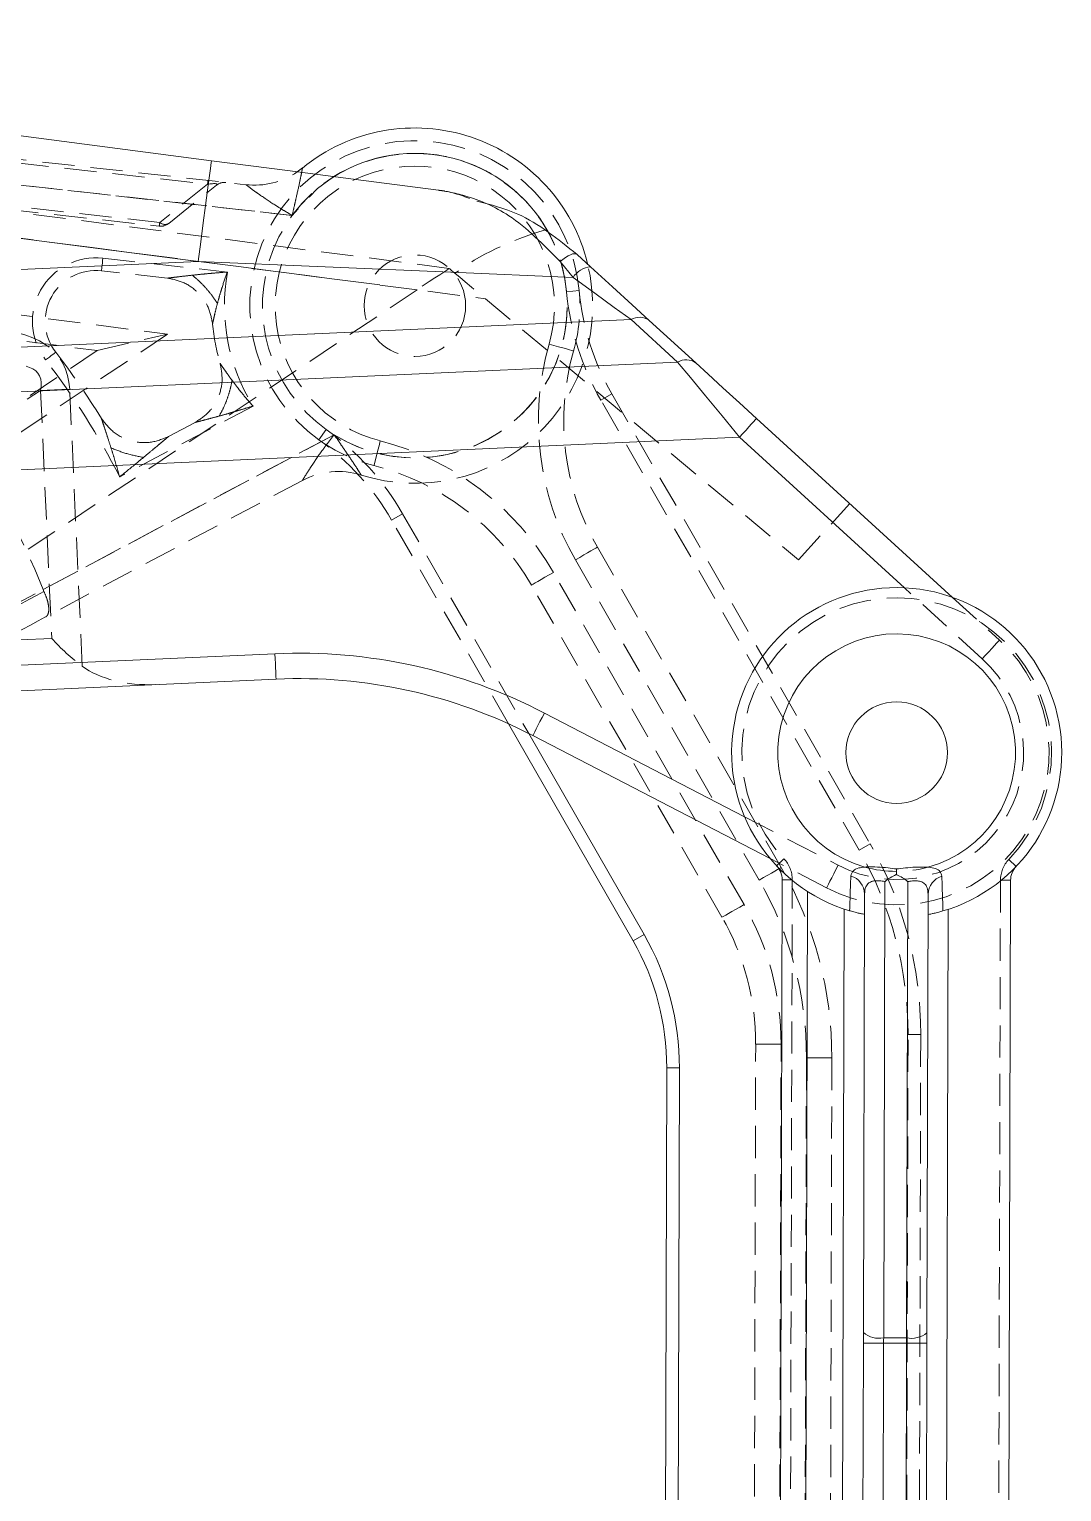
# Model space of a CAD drawing. Header units: millimetres. Extents: x 0 to 1189, y 0 to 841.
# Drawn here: x 659.3 to 700, y 506.7 to 564.3 of the extents above; entities that cross this region are included whole.
import ezdxf

# ---------------------------------------------------------------- set-up
doc = ezdxf.new("R2010")
doc.units = ezdxf.units.MM
doc.linetypes.add('HIDDEN', pattern=[1.905, 1.27, -0.635])

msp = doc.modelspace()

# ---------------------------------------------------------------- linework, layer by layer
at = {"color": 7, "linetype": 'HIDDEN', "lineweight": 0}
for p, q in [((611.448, 564.299), (666.312, 558.195)), ((608.217, 563.8), (669.641, 556.966)), ((664.426, 556.688), (612.956, 562.414)), ((629.51, 562.437), (667.819, 558.175)), ((612.94, 562.268), (664.41, 556.542)), ((669.641, 556.966), (625.396, 561.889)), ((635.941, 559.053), (674.559, 554.033)), ((675.823, 554.878), (646.781, 558.652)), ((666.312, 558.195), (664.426, 556.688)), ((664.778, 556.648), (666.663, 558.156)), ((666.312, 558.195), (666.328, 558.341)), ((646.652, 557.661), (677.254, 553.683)), ((674.559, 554.033), (646.652, 557.661)), ((664.41, 556.542), (664.426, 556.688)), ((635.472, 556.089), (664.735, 552.285)), ((636.525, 554.943), (661.962, 551.637)), ((662.189, 555.28), (667.092, 554.734)), ((664.736, 554.493), (662.134, 554.783)), ((674.559, 554.033), (651.159, 538.414)), ((680.947, 554.002), (680.449, 553.957)), ((677.254, 553.683), (689.579, 543.399)), ((664.735, 552.285), (649.052, 541.817)), ((661.962, 551.637), (664.735, 552.285)), ((661.962, 551.637), (649.294, 543.181)), ((649.628, 543.493), (659.733, 550.063)), ((659.733, 550.063), (660.175, 540.299)), ((661.373, 539.204), (660.879, 550.115)), ((682.232, 549.936), (681.798, 549.687)), ((682.232, 549.936), (692.408, 532.202)), ((668.102, 549.455), (662.848, 546.661)), ((691.974, 531.953), (681.798, 549.687)), ((664.77, 548.249), (665.823, 548.81)), ((671.295, 548.322), (644.465, 534.053)), ((659.831, 542.225), (671.295, 548.322)), ((670.696, 548.12), (670.987, 548.527)), ((670.047, 546.525), (659.932, 541.146)), ((673.992, 545.208), (673.558, 544.96)), ((673.992, 545.208), (678.957, 536.555)), ((689.579, 543.399), (691.602, 545.614)), ((678.161, 536.937), (673.558, 544.96)), ((680.796, 543.396), (688.038, 530.775)), ((681.664, 543.894), (688.905, 531.273)), ((687.437, 529.813), (679.929, 542.898)), ((659.866, 542.145), (659.831, 542.225)), ((686.57, 529.315), (679.062, 542.401)), ((696.822, 539.492), (693.755, 542.293)), ((695.651, 541.916), (697.497, 540.23)), ((660.175, 540.299), (651.629, 539.911)), ((687.462, 533.273), (691.149, 531.361)), ((692.408, 532.202), (691.974, 531.953)), ((690.689, 530.473), (688.469, 531.624)), ((689.01, 531.617), (688.719, 531.343)), ((698.157, 531.317), (697.868, 531.593)), ((689.337, 530.791), (688.937, 530.792)), ((688.997, 405.832), (689.337, 530.791)), ((697.537, 530.769), (697.197, 405.809)), ((697.937, 530.768), (697.537, 530.769)), ((693.689, 447.018), (693.897, 524.698)), ((694.397, 524.696), (693.897, 524.698)), ((694.397, 524.696), (694.189, 447.017)), ((687.69, 447.436), (687.896, 524.312)), ((688.69, 447.434), (688.896, 524.309)), ((689.895, 523.77), (689.691, 447.967)), ((690.895, 523.768), (690.691, 447.964))]:
    msp.add_line(p, q, dxfattribs=at)
at = {"color": 7, "linetype": 'Continuous', "lineweight": 15}
for p, q in [((636.456, 563.02), (666.461, 559.12)), ((665.946, 555.153), (635.941, 559.053)), ((669.843, 558.68), (670.047, 558.833)), ((601.448, 552.23), (665.946, 555.153)), ((680.704, 554.523), (680.195, 555.146)), ((680.86, 555.424), (681.393, 554.937)), ((682.991, 552.858), (601.586, 549.169)), ((684.824, 551.184), (682.991, 552.858)), ((683.7, 552.831), (685.533, 551.157)), ((655.392, 549.85), (684.824, 551.184)), ((687.933, 548.965), (695.651, 541.916)), ((687.258, 548.227), (655.531, 546.789)), ((655.879, 539.103), (668.962, 539.696)), ((669.007, 538.697), (655.925, 538.104)), ((683.067, 528.387), (678.161, 536.937)), ((678.957, 536.555), (683.501, 528.636)), ((688.469, 531.624), (679.118, 536.473)), ((688.601, 407.125), (688.937, 530.792)), ((692.986, 530.721), (692.938, 512.743)), ((693.838, 512.74), (693.886, 530.718)), ((697.937, 530.768), (697.597, 405.808)), ((692.138, 512.952), (692.185, 530.231)), ((694.685, 530.224), (694.638, 512.945)), ((691.05, 406.974), (691.384, 529.637)), ((695.483, 529.626), (695.15, 406.963)), ((683.501, 528.636), (683.067, 528.387)), ((684.192, 448.384), (684.393, 523.383)), ((684.893, 523.382), (684.393, 523.383)), ((684.893, 523.382), (684.692, 448.382)), ((691.851, 407.183), (692.137, 512.538)), ((693.837, 512.533), (692.937, 512.536)), ((692.938, 512.743), (693.838, 512.74)), ((694.637, 512.531), (694.351, 407.176))]:
    msp.add_line(p, q, dxfattribs=at)
at = {"color": 8, "linetype": 'Continuous', "lineweight": 15}
for p, q in [((693.755, 542.293), (687.258, 548.227)), ((679.578, 537.36), (687.462, 533.273)), ((689.935, 530.332), (689.6, 407.056)), ((692.937, 512.536), (692.65, 406.845)), ((693.55, 406.782), (693.837, 512.533))]:
    msp.add_line(p, q, dxfattribs=at)
at = {"color": 7, "linetype": 'Continuous', "lineweight": 15, "flags": 128}
for points in [[(665.946, 555.153), (666.046, 555.927), (666.143, 556.671), (666.232, 557.357), (666.31, 557.958), (666.374, 558.451), (666.422, 558.818), (666.451, 559.043), (666.461, 559.12)], [(666.461, 559.12), (669.46, 558.73), (672.446, 558.342), (675.406, 557.957)], [(680.704, 554.523), (675.885, 554.729), (670.946, 554.94), (665.946, 555.153)], [(680.86, 555.424), (680.816, 555.449), (680.758, 555.456), (680.686, 555.445), (680.602, 555.417), (680.509, 555.371), (680.409, 555.31), (680.303, 555.234), (680.195, 555.146)], [(681.393, 554.937), (682.254, 554.152), (683.031, 553.442), (683.7, 552.831)], [(682.991, 552.858), (682.328, 553.341), (681.557, 553.902), (680.704, 554.523)], [(687.258, 548.227), (686.571, 549.062), (685.915, 549.858), (685.324, 550.576), (684.824, 551.184)], [(685.533, 551.157), (686.026, 550.707), (686.609, 550.174), (687.255, 549.584), (687.933, 548.965)], [(687.933, 548.965), (687.92, 548.951), (687.882, 548.909), (687.819, 548.841), (687.735, 548.749), (687.633, 548.637), (687.517, 548.509), (687.39, 548.371), (687.258, 548.227)], [(669.007, 538.697), (669.006, 538.716), (669.003, 538.773), (668.999, 538.865), (668.994, 538.989), (668.987, 539.141), (668.979, 539.313), (668.97, 539.501), (668.962, 539.696)], [(679.118, 536.473), (679.127, 536.49), (679.153, 536.54), (679.196, 536.622), (679.253, 536.733), (679.323, 536.867), (679.402, 537.021), (679.488, 537.187), (679.578, 537.36)], [(689.307, 530.791), (689.225, 530.792), (689.151, 530.792), (689.087, 530.792), (689.034, 530.792), (688.992, 530.792), (688.961, 530.792), (688.943, 530.792), (688.937, 530.792)], [(692.138, 512.952), (692.138, 512.901), (692.138, 512.85), (692.138, 512.799), (692.138, 512.747), (692.137, 512.695), (692.137, 512.643), (692.137, 512.59), (692.137, 512.538)], [(694.637, 512.531), (694.637, 512.584), (694.637, 512.636), (694.637, 512.688), (694.638, 512.74), (694.638, 512.792), (694.638, 512.843), (694.638, 512.895), (694.638, 512.945)], [(692.137, 512.538), (692.152, 512.538), (692.198, 512.538), (692.272, 512.538), (692.371, 512.537), (692.493, 512.537), (692.631, 512.537), (692.781, 512.536), (692.937, 512.536)], [(692.938, 512.743), (692.938, 512.718), (692.937, 512.692), (692.937, 512.666), (692.937, 512.64), (692.937, 512.614), (692.937, 512.588), (692.937, 512.562), (692.937, 512.536)], [(693.838, 512.74), (693.838, 512.715), (693.837, 512.689), (693.837, 512.664), (693.837, 512.638), (693.837, 512.612), (693.837, 512.586), (693.837, 512.56), (693.837, 512.533)], [(693.837, 512.533), (693.993, 512.533), (694.143, 512.533), (694.282, 512.532), (694.403, 512.532), (694.502, 512.532), (694.576, 512.531), (694.622, 512.531), (694.637, 512.531)]]:
    msp.add_lwpolyline(points, dxfattribs=at)
at = {"color": 7, "linetype": 'HIDDEN', "lineweight": 0, "flags": 128}
for points in [[(671.285, 558.493), (670.644, 558.028), (669.641, 556.966)], [(666.312, 558.195), (666.315, 558.228), (666.319, 558.257), (666.321, 558.282), (666.324, 558.303), (666.325, 558.32), (666.327, 558.331), (666.328, 558.339), (666.328, 558.341)], [(664.426, 556.688), (664.423, 556.655), (664.419, 556.626), (664.417, 556.601), (664.414, 556.58), (664.412, 556.563), (664.411, 556.552), (664.41, 556.544), (664.41, 556.542)], [(662.134, 554.783), (662.135, 554.792), (662.138, 554.821), (662.143, 554.867), (662.15, 554.928), (662.158, 555.004), (662.168, 555.09), (662.178, 555.183), (662.189, 555.28)], [(662.189, 555.28), (662.178, 555.183), (662.168, 555.09), (662.158, 555.004), (662.15, 554.928), (662.143, 554.867), (662.138, 554.821), (662.135, 554.792), (662.134, 554.783)], [(675.823, 554.878), (675.799, 554.861), (675.727, 554.813), (675.61, 554.735), (675.453, 554.63), (675.261, 554.502), (675.042, 554.357), (674.805, 554.198), (674.559, 554.033)], [(675.823, 554.878), (675.851, 554.855), (675.932, 554.787), (676.064, 554.676), (676.242, 554.528), (676.459, 554.347), (676.707, 554.14), (676.975, 553.916), (677.254, 553.683)], [(660.328, 551.574), (660.321, 551.569), (660.298, 551.551), (660.262, 551.523), (660.212, 551.485), (660.152, 551.439), (660.084, 551.386), (660.01, 551.329), (659.932, 551.269)], [(659.932, 551.269), (660.01, 551.329), (660.084, 551.386), (660.152, 551.439), (660.212, 551.485), (660.262, 551.523), (660.298, 551.551), (660.321, 551.569), (660.328, 551.574)], [(680.723, 551.622), (680.705, 551.627), (680.65, 551.643), (680.561, 551.668), (680.442, 551.702), (680.296, 551.744), (680.13, 551.792), (679.949, 551.843), (679.762, 551.897)], [(659.733, 550.063), (659.861, 550.069), (659.995, 550.075), (660.134, 550.081), (660.278, 550.087), (660.425, 550.094), (660.575, 550.101), (660.726, 550.108), (660.879, 550.115)], [(672.864, 547.112), (672.869, 547.131), (672.883, 547.186), (672.906, 547.276), (672.937, 547.396), (672.974, 547.543), (673.017, 547.711), (673.064, 547.892), (673.112, 548.081)], [(681.664, 543.894), (681.647, 543.884), (681.598, 543.856), (681.517, 543.81), (681.41, 543.748), (681.278, 543.673), (681.128, 543.587), (680.965, 543.493), (680.796, 543.396)], [(679.062, 542.401), (679.078, 542.41), (679.128, 542.439), (679.208, 542.485), (679.316, 542.546), (679.447, 542.622), (679.597, 542.708), (679.76, 542.801), (679.929, 542.898)], [(697.497, 540.23), (697.484, 540.216), (697.445, 540.174), (697.383, 540.106), (697.299, 540.014), (697.197, 539.902), (697.08, 539.775), (696.954, 539.636), (696.822, 539.492)], [(688.905, 531.273), (688.888, 531.264), (688.839, 531.235), (688.759, 531.189), (688.651, 531.127), (688.52, 531.052), (688.37, 530.966), (688.207, 530.873), (688.038, 530.775)], [(690.689, 530.473), (690.697, 530.491), (690.724, 530.541), (690.766, 530.623), (690.823, 530.734), (690.893, 530.868), (690.973, 531.022), (691.059, 531.188), (691.149, 531.361)], [(686.57, 529.315), (686.586, 529.325), (686.636, 529.353), (686.716, 529.399), (686.824, 529.461), (686.955, 529.536), (687.105, 529.623), (687.268, 529.716), (687.437, 529.813)], [(687.896, 524.312), (687.915, 524.312), (687.972, 524.312), (688.065, 524.311), (688.189, 524.311), (688.34, 524.311), (688.513, 524.31), (688.701, 524.31), (688.896, 524.309)], [(689.895, 523.77), (690.09, 523.77), (690.277, 523.769), (690.45, 523.769), (690.602, 523.769), (690.726, 523.768), (690.818, 523.768), (690.875, 523.768), (690.895, 523.768)]]:
    msp.add_lwpolyline(points, dxfattribs=at)
at = {"color": 7, "linetype": 'HIDDEN', "lineweight": 0}
msp.add_circle((674.474, 553.41), 2, dxfattribs=at)
at = {"color": 7, "linetype": 'Continuous', "lineweight": 15}
msp.add_circle((693.45, 535.8), 2, dxfattribs=at)
for centre, radius, start, end in [((674.474, 553.41), 7, 13.66337, 129.2246), ((681.487, 554.001), 0.941, 95.72654, 146.31715), ((683.325, 552.309), 0.643, 54.33599, 121.32411), ((685.158, 550.634), 0.643, 54.33422, 121.32347), ((693.45, 535.8), 6.5, 286.26516, 253.4235), ((693.45, 535.8), 4.68, 285.244, 254.44467), ((669.912, 518.717), 21, 62.59438, 92.59438), ((669.912, 518.717), 20, 62.59438, 92.59438), ((688.137, 530.795), 0.8, 359.84433, 43.28995), ((698.737, 530.766), 0.8, 136.39872, 179.84433), ((691.433, 530.217), 0.752, 1.08421, 73.51059), ((695.437, 530.206), 0.752, 106.17926, 178.60378), ((674.394, 523.41), 10, 359.84633, 29.84633), ((674.394, 523.41), 10.5, 359.84633, 29.84633), ((692.754, 513.671), 0.947, 229.45557, 281.21149), ((694.027, 513.668), 0.947, 258.47789, 310.23157)]:
    msp.add_arc(centre, radius, start, end, dxfattribs=at)
at = {"color": 7, "linetype": 'HIDDEN', "lineweight": 0}
for centre, radius, start, end in [((674.474, 553.41), 6.5, 5.22635, 234.46631), ((674.474, 553.41), 6, 5.22635, 234.46631), ((674.474, 553.41), 6, 238.00413, 143.65161), ((668.15, 561.157), 3, 263.65161, 304.35329), ((674.474, 553.41), 5.5, 344.03072, 255.66195), ((636.509, 533.22), 25, 21.11203, 146.19119), ((666.975, 557.766), 0.5, 83.65161, 128.65161), ((664.465, 557.039), 0.5, 263.65161, 308.65161), ((664.63, 556.92), 0.309, 228.79032, 298.51063), ((674.474, 553.41), 6, 238.00413, 29.11862), ((661.913, 552.795), 2.5, 83.65161, 217.61619), ((661.913, 552.795), 2.5, 83.65161, 217.61619), ((674.474, 553.41), 7, 252.43113, 13.66337), ((661.913, 552.795), 2, 83.65161, 217.61619), ((674.474, 553.41), 7.5, 169.82905, 211.82668), ((674.474, 553.41), 7.5, 169.82905, 211.82668), ((690.905, 554.913), 10.5, 185.22635, 209.84633), ((674.474, 553.41), 6.5, 344.03072, 5.22635), ((690.905, 554.913), 10, 185.22635, 209.84633), ((674.474, 553.41), 8, 185.18857, 196.46717), ((636.509, 533.22), 30.071, 31.5795, 37.61619), ((690.337, 548.87), 11, 164.03072, 209.84633), ((690.337, 548.87), 10, 164.03072, 209.84633), ((636.509, 533.22), 29.571, 27.0353, 37.61619), ((636.509, 533.22), 29.571, 27.0353, 37.61619), ((664.884, 539.983), 10, 29.84633, 54.46631), ((674.474, 553.41), 6.5, 234.46631, 255.66195), ((664.884, 539.983), 10.5, 29.84633, 54.46631), ((670.388, 537.424), 11, 29.84633, 75.66195), ((671.455, 543.876), 3, 72.43113, 118.00413), ((670.388, 537.424), 10, 29.84633, 75.66195), ((693.45, 535.8), 6.1, 316.39872, 223.28995), ((693.45, 535.8), 6, 242.59438, 47.59438), ((693.45, 535.8), 5, 242.59438, 47.59438), ((679.397, 524.736), 14.5, 359.84633, 29.84633), ((679.397, 524.736), 15, 359.84633, 29.84633), ((675.895, 523.808), 15, 359.84633, 29.84633), ((688.137, 530.795), 1.2, 359.84433, 43.28995), ((693.45, 535.8), 4.68, 254.44467, 285.244), ((698.737, 530.766), 1.2, 136.39872, 179.84433), ((675.895, 523.808), 14, 359.84633, 29.84633), ((677.896, 524.339), 11, 359.84633, 29.84633), ((677.896, 524.339), 10, 359.84633, 29.84633)]:
    msp.add_arc(centre, radius, start, end, dxfattribs=at)
at = {"color": 8, "linetype": 'Continuous', "lineweight": 15}
msp.add_arc((674.474, 553.41), 6, 29.11862, 122.1029, dxfattribs=at)
at = {"color": 7, "linetype": 'HIDDEN', "lineweight": 0}
for centre, major_axis, ratio, start_param, end_param in [((665.57, 557.922), (1.116, 0.269), 0.109552, 6.053417, 7.100615), ((665.57, 557.922), (1.116, 0.269), 0.109552, 6.053417, 7.100615), ((680.953, 553.202), (6.546, 1.572), 0.5085, 1.653051, 2.2863), ((654.037, 547.052), (6.489, 4.219), 0.516832, 5.988373, 7.004642), ((654.037, 547.052), (5.622, 3.655), 0.29825, 5.988373, 7.004642), ((661.321, 540.35), (1.992, -1.819), 0.315299, 4.406956, 5.017822), ((664.175, 540.48), (3.483, 0.158), 0.573576, 3.752458, 4.712389)]:
    msp.add_ellipse(centre, major_axis=major_axis, ratio=ratio, start_param=start_param, end_param=end_param, dxfattribs=at)
for points, knots in [([(670.047, 558.833), (670.047, 558.832), (670.047, 558.828), (670.039, 558.785), (670.016, 558.666), (669.985, 558.505), (669.915, 558.166), (669.835, 557.802), (669.735, 557.37), (669.68, 557.134), (669.648, 556.993), (669.643, 556.975), (669.641, 556.966)], [0, 0, 0, 0, 0.031476, 0.134588, 0.174138, 0.335377, 0.409075, 0.682847, 0.816507, 0.976392, 0.988623, 1, 1, 1, 1]), ([(669.641, 556.966), (669.643, 556.975), (669.648, 556.993), (669.68, 557.134), (669.735, 557.37), (669.835, 557.802), (669.915, 558.166), (669.985, 558.505), (670.016, 558.666), (670.039, 558.785), (670.047, 558.828), (670.047, 558.832), (670.047, 558.833)], [0, 0, 0, 0, 0.011377, 0.023608, 0.183493, 0.317153, 0.590924, 0.664622, 0.825863, 0.865414, 0.968526, 1, 1, 1, 1]), ([(669.641, 556.966), (669.634, 556.971), (669.617, 556.98), (669.498, 557.049), (669.277, 557.179), (668.859, 557.44), (668.496, 557.684), (668.158, 557.924), (667.984, 558.051), (667.864, 558.141), (667.823, 558.172), (667.82, 558.174), (667.819, 558.175)], [0, 0, 0, 0, 0.010326, 0.021562, 0.158702, 0.306092, 0.59288, 0.670907, 0.836403, 0.892031, 0.971338, 1, 1, 1, 1]), ([(667.819, 558.175), (667.82, 558.174), (667.823, 558.172), (667.864, 558.141), (667.984, 558.051), (668.158, 557.924), (668.496, 557.684), (668.859, 557.44), (669.277, 557.179), (669.498, 557.049), (669.617, 556.98), (669.634, 556.971), (669.641, 556.966)], [0, 0, 0, 0, 0.02866, 0.107969, 0.163595, 0.329093, 0.407121, 0.693908, 0.841298, 0.978438, 0.989674, 1, 1, 1, 1]), ([(675.406, 557.957), (675.411, 557.956), (675.493, 557.946), (676.01, 557.878), (676.499, 557.686), (676.915, 557.524)], [0, 0, 0, 0, 0.0112122, 0.1587524, 1, 1, 1, 1]), ([(664.736, 554.493), (664.737, 554.494), (664.739, 554.494), (664.761, 554.497), (664.834, 554.506), (665.018, 554.53), (665.321, 554.566), (665.57, 554.594), (665.708, 554.609)], [0, 0, 0, 0, 0.03006, 0.062492, 0.140734, 0.314059, 0.621638, 1, 1, 1, 1]), ([(665.707, 554.609), (665.57, 554.594), (665.321, 554.566), (665.017, 554.529), (664.834, 554.506), (664.761, 554.497), (664.739, 554.494), (664.737, 554.494), (664.736, 554.493)], [0, 0, 0, 0, 0.378424, 0.686007, 0.85929, 0.937502, 0.969931, 1, 1, 1, 1]), ([(664.736, 554.493), (664.961, 554.446), (665.41, 554.35), (665.968, 553.93), (666.377, 553.363), (666.463, 552.912), (666.507, 552.687)], [0, 0, 0, 0, 0.250001, 0.500004, 0.750002, 1, 1, 1, 1]), ([(667.092, 554.734), (667.088, 554.734), (666.954, 554.724), (666.69, 554.703), (666.361, 554.674), (666.033, 554.643), (665.837, 554.622), (665.707, 554.609)], [0, 0, 0, 0, 0.0072471, 0.2894296, 0.5712728, 0.717694, 1, 1, 1, 1]), ([(665.707, 554.609), (665.801, 554.53), (665.989, 554.374), (666.253, 554.096), (666.497, 553.799), (666.63, 553.594), (666.696, 553.492)], [0, 0, 0, 0, 0.250011, 0.500003, 0.750003, 1, 1, 1, 1]), ([(665.708, 554.609), (665.837, 554.622), (666.034, 554.643), (666.361, 554.674), (666.69, 554.703), (666.954, 554.724), (667.088, 554.734), (667.092, 554.734)], [0, 0, 0, 0, 0.282057, 0.428529, 0.71047, 0.99275, 1, 1, 1, 1]), ([(666.696, 553.492), (666.63, 553.595), (666.497, 553.8), (666.254, 554.096), (665.989, 554.374), (665.802, 554.53), (665.708, 554.609)], [0, 0, 0, 0, 0.250009, 0.500005, 0.750008, 1, 1, 1, 1]), ([(667.092, 554.734), (667.091, 554.731), (667.015, 554.531), (666.911, 554.23), (666.785, 553.817), (666.727, 553.605), (666.696, 553.492)], [0, 0, 0, 0, 0.007722, 0.491169, 0.730253, 1, 1, 1, 1]), ([(666.696, 553.492), (666.727, 553.604), (666.785, 553.817), (666.911, 554.23), (667.015, 554.531), (667.091, 554.731), (667.092, 554.734)], [0, 0, 0, 0, 0.269976, 0.508985, 0.99228, 1, 1, 1, 1]), ([(666.696, 553.492), (666.664, 553.365), (666.608, 553.145), (666.549, 552.884), (666.519, 552.749), (666.508, 552.695), (666.507, 552.689), (666.507, 552.687)], [0, 0, 0, 0, 0.410428, 0.712244, 0.867191, 0.938469, 1, 1, 1, 1]), ([(666.507, 552.687), (666.507, 552.689), (666.508, 552.695), (666.519, 552.749), (666.549, 552.884), (666.607, 553.145), (666.664, 553.365), (666.696, 553.492)], [0, 0, 0, 0, 0.061516, 0.132791, 0.287701, 0.589507, 1, 1, 1, 1]), ([(666.802, 551.142), (666.845, 550.917), (666.931, 550.466), (666.761, 549.788), (666.396, 549.192), (666.014, 548.937), (665.823, 548.81)], [0, 0, 0, 0, 0.250004, 0.500001, 0.75, 1, 1, 1, 1]), ([(666.802, 551.142), (666.804, 551.14), (666.807, 551.135), (666.837, 551.089), (666.915, 550.974), (667.065, 550.754), (667.198, 550.57), (667.275, 550.464)], [0, 0, 0, 0, 0.061511, 0.132788, 0.287706, 0.589512, 1, 1, 1, 1]), ([(667.276, 550.464), (667.199, 550.57), (667.065, 550.754), (666.915, 550.974), (666.837, 551.089), (666.807, 551.135), (666.804, 551.14), (666.802, 551.142)], [0, 0, 0, 0, 0.410425, 0.712245, 0.867189, 0.938466, 1, 1, 1, 1]), ([(666.768, 549.061), (666.827, 549.168), (666.943, 549.383), (667.087, 549.739), (667.204, 550.104), (667.252, 550.344), (667.275, 550.464)], [0, 0, 0, 0, 0.25, 0.499996, 0.750002, 1, 1, 1, 1]), ([(667.276, 550.464), (667.252, 550.344), (667.204, 550.104), (667.087, 549.739), (666.943, 549.383), (666.827, 549.168), (666.769, 549.061)], [0, 0, 0, 0, 0.249994, 0.499996, 0.750002, 1, 1, 1, 1]), ([(667.275, 550.464), (667.345, 550.371), (667.477, 550.195), (667.747, 549.857), (667.955, 549.616), (668.099, 549.457), (668.102, 549.455)], [0, 0, 0, 0, 0.26998, 0.508983, 0.992278, 1, 1, 1, 1]), ([(668.102, 549.455), (668.099, 549.457), (667.955, 549.616), (667.747, 549.857), (667.477, 550.194), (667.346, 550.37), (667.276, 550.464)], [0, 0, 0, 0, 0.007725, 0.491176, 0.730255, 1, 1, 1, 1]), ([(668.102, 549.455), (668.098, 549.454), (667.97, 549.414), (667.716, 549.335), (667.4, 549.241), (667.084, 549.149), (666.894, 549.096), (666.768, 549.061)], [0, 0, 0, 0, 0.0072459, 0.2894305, 0.5712785, 0.7176993, 1, 1, 1, 1]), ([(666.769, 549.061), (666.894, 549.096), (667.084, 549.149), (667.4, 549.241), (667.716, 549.335), (667.97, 549.414), (668.098, 549.454), (668.102, 549.455)], [0, 0, 0, 0, 0.28206, 0.42853, 0.710473, 0.992752, 1, 1, 1, 1]), ([(662.506, 547.806), (662.461, 547.95), (662.374, 548.225), (662.258, 548.577), (662.178, 548.815), (662.141, 548.925), (662.128, 548.962), (662.127, 548.966), (662.127, 548.968)], [0, 0, 0, 0, 0.33759, 0.646003, 0.844281, 0.929548, 0.966838, 1, 1, 1, 1]), ([(664.77, 548.249), (664.534, 548.155), (664.064, 547.968), (663.295, 548.044), (662.593, 548.368), (662.282, 548.768), (662.127, 548.968)], [0, 0, 0, 0, 0.250002, 0.5, 0.750002, 1, 1, 1, 1]), ([(662.127, 548.968), (662.127, 548.966), (662.128, 548.962), (662.141, 548.925), (662.214, 548.709), (662.348, 548.305), (662.461, 547.949), (662.506, 547.806)], [0, 0, 0, 0, 0.033216, 0.070582, 0.155998, 0.661746, 1, 1, 1, 1]), ([(666.768, 549.061), (666.635, 549.024), (666.393, 548.958), (666.098, 548.88), (665.918, 548.834), (665.848, 548.816), (665.826, 548.81), (665.824, 548.81), (665.823, 548.81)], [0, 0, 0, 0, 0.3784307, 0.6860119, 0.8592956, 0.9375058, 0.9699344, 1, 1, 1, 1]), ([(665.823, 548.81), (665.824, 548.81), (665.826, 548.81), (665.848, 548.816), (665.918, 548.834), (666.098, 548.88), (666.394, 548.958), (666.635, 549.024), (666.769, 549.061)], [0, 0, 0, 0, 0.030063, 0.062492, 0.140738, 0.314053, 0.621649, 1, 1, 1, 1]), ([(664.77, 548.249), (664.769, 548.249), (664.768, 548.248), (664.76, 548.241), (664.731, 548.216), (664.537, 548.054), (664.201, 547.774), (663.903, 547.527), (663.786, 547.43)], [0, 0, 0, 0, 0.016568, 0.033724, 0.072028, 0.161057, 0.672184, 1, 1, 1, 1]), ([(663.786, 547.43), (663.904, 547.527), (664.131, 547.715), (664.426, 547.961), (664.63, 548.132), (664.731, 548.216), (664.76, 548.241), (664.768, 548.248), (664.769, 548.249), (664.77, 548.249)], [0, 0, 0, 0, 0.327335, 0.633349, 0.839206, 0.928081, 0.966325, 0.98345, 1, 1, 1, 1]), ([(670.047, 546.525), (670.047, 546.526), (670.05, 546.53), (670.076, 546.573), (670.155, 546.702), (670.269, 546.884), (670.495, 547.231), (670.743, 547.593), (671.035, 547.989), (671.192, 548.192), (671.278, 548.3), (671.289, 548.314), (671.295, 548.322)], [0, 0, 0, 0, 0.028662, 0.107967, 0.163599, 0.329092, 0.407115, 0.693907, 0.841298, 0.978434, 0.989676, 1, 1, 1, 1]), ([(671.295, 548.322), (671.289, 548.314), (671.278, 548.3), (671.192, 548.192), (671.035, 547.989), (670.743, 547.593), (670.495, 547.231), (670.269, 546.884), (670.155, 546.702), (670.076, 546.573), (670.05, 546.53), (670.047, 546.526), (670.047, 546.525)], [0, 0, 0, 0, 0.010324, 0.021566, 0.158702, 0.306093, 0.592884, 0.670908, 0.836403, 0.892033, 0.971339, 1, 1, 1, 1]), ([(671.295, 548.322), (671.3, 548.314), (671.311, 548.299), (671.393, 548.18), (671.531, 547.981), (671.783, 547.616), (671.992, 547.307), (672.182, 547.018), (672.27, 546.88), (672.335, 546.778), (672.359, 546.74), (672.361, 546.737), (672.361, 546.737)], [0, 0, 0, 0, 0.011383, 0.023611, 0.1835, 0.317152, 0.590928, 0.664625, 0.825863, 0.865414, 0.968524, 1, 1, 1, 1]), ([(672.361, 546.737), (672.361, 546.737), (672.359, 546.74), (672.335, 546.778), (672.27, 546.88), (672.182, 547.018), (671.992, 547.307), (671.783, 547.616), (671.531, 547.981), (671.393, 548.18), (671.311, 548.299), (671.3, 548.314), (671.295, 548.322)], [0, 0, 0, 0, 0.0314746, 0.1345843, 0.1741358, 0.3353754, 0.4090726, 0.6828478, 0.8164997, 0.976389, 0.9886171, 1, 1, 1, 1]), ([(662.848, 546.661), (662.847, 546.664), (662.771, 546.932), (662.659, 547.315), (662.542, 547.691), (662.506, 547.806)], [0, 0, 0, 0, 0.0085501, 0.6967792, 1, 1, 1, 1]), ([(662.506, 547.806), (662.714, 547.723), (663.129, 547.558), (663.567, 547.473), (663.786, 547.43)], [0, 0, 0, 0, 0.500002, 1, 1, 1, 1]), ([(662.506, 547.806), (662.542, 547.691), (662.659, 547.315), (662.771, 546.932), (662.847, 546.664), (662.848, 546.661)], [0, 0, 0, 0, 0.303351, 0.991451, 1, 1, 1, 1]), ([(663.786, 547.43), (663.567, 547.473), (663.129, 547.558), (662.714, 547.723), (662.506, 547.806)], [0, 0, 0, 0, 0.4999982, 1, 1, 1, 1]), ([(663.786, 547.43), (663.706, 547.364), (663.398, 547.109), (663.084, 546.853), (662.851, 546.663), (662.848, 546.661)], [0, 0, 0, 0, 0.2585607, 0.9915847, 1, 1, 1, 1]), ([(662.848, 546.661), (662.851, 546.663), (663.084, 546.853), (663.398, 547.109), (663.706, 547.364), (663.786, 547.43)], [0, 0, 0, 0, 0.008414, 0.741302, 1, 1, 1, 1]), ([(652.251, 538.042), (653.278, 538.597), (655.818, 539.972), (658.353, 541.335), (659.864, 542.144), (659.866, 542.145)], [0, 0, 0, 0, 0.403876, 0.999553, 1, 1, 1, 1]), ([(659.866, 542.145), (659.908, 542.047), (659.993, 541.853), (660.055, 541.579), (660.061, 541.347), (660.011, 541.209), (659.956, 541.159), (659.933, 541.146), (659.932, 541.146)], [0, 0, 0, 0, 0.208067, 0.415827, 0.631752, 0.863815, 0.995116, 1, 1, 1, 1]), ([(659.932, 541.146), (658.334, 540.296), (656.377, 539.256), (654.412, 538.21), (654.052, 538.019)], [0, 0, 0, 0, 0.817032, 1, 1, 1, 1])]:
    msp.add_open_spline(points, degree=3, knots=knots, dxfattribs=at)
at = {"color": 7, "linetype": 'Continuous', "lineweight": 15}
for points, knots in [([(680.195, 555.146), (679.54, 555.814), (678.387, 556.991), (676.837, 557.648), (675.95, 557.869), (675.624, 557.926), (675.489, 557.946), (675.433, 557.953), (675.41, 557.956), (675.406, 557.957)], [0, 0, 0, 0, 0.4539, 0.800112, 0.920469, 0.967965, 0.987062, 0.997219, 1, 1, 1, 1]), ([(676.915, 557.524), (677.462, 557.386), (678.88, 557.028), (680.107, 556.035), (680.86, 555.424)], [0, 0, 0, 0, 0.385466, 1, 1, 1, 1]), ([(691.647, 530.938), (691.666, 531.013), (691.7, 531.147), (691.911, 531.256), (692.113, 531.281), (692.195, 531.291)], [0, 0, 0, 0, 0.4253392, 0.7649817, 1, 1, 1, 1]), ([(692.195, 531.291), (692.231, 531.294), (692.377, 531.303), (692.682, 531.295), (693.089, 531.262), (693.331, 531.23), (693.438, 531.216)], [0, 0, 0, 0, 0.1078874, 0.4357358, 0.7502486, 1, 1, 1, 1]), ([(693.438, 531.216), (693.557, 531.231), (693.703, 531.249), (693.987, 531.275), (694.165, 531.287), (694.438, 531.296), (694.566, 531.29), (694.681, 531.285)], [0, 0, 0, 0, 0.27656, 0.33952, 0.636259, 0.674826, 1, 1, 1, 1]), ([(694.681, 531.285), (694.685, 531.284), (694.801, 531.274), (694.996, 531.235), (695.186, 531.119), (695.213, 530.996), (695.227, 530.928)], [0, 0, 0, 0, 0.010842, 0.3067, 0.621847, 1, 1, 1, 1]), ([(691.596, 529.57), (691.606, 529.877), (691.621, 530.331), (691.64, 530.79), (691.647, 530.938)], [0, 0, 0, 0, 0.675954, 1, 1, 1, 1]), ([(692.185, 530.231), (692.193, 530.329), (692.206, 530.496), (692.325, 530.66), (692.456, 530.722), (692.586, 530.75), (692.686, 530.754), (692.833, 530.746), (692.917, 530.732), (692.986, 530.721)], [0, 0, 0, 0, 0.2969439, 0.5113881, 0.6518823, 0.7025259, 0.8380957, 0.8642484, 1, 1, 1, 1]), ([(693.437, 530.998), (693.433, 530.996), (693.273, 530.924), (693.123, 530.827), (692.988, 530.722), (692.986, 530.721)], [0, 0, 0, 0, 0.027229, 0.989329, 1, 1, 1, 1]), ([(693.438, 531.216), (693.438, 531.215), (693.438, 531.186), (693.438, 531.122), (693.437, 531.032), (693.437, 530.998)], [0, 0, 0, 0, 0.016198, 0.619568, 1, 1, 1, 1]), ([(693.886, 530.718), (693.885, 530.719), (693.752, 530.825), (693.602, 530.923), (693.443, 530.995), (693.437, 530.998)], [0, 0, 0, 0, 0.010683, 0.966151, 1, 1, 1, 1]), ([(694.685, 530.224), (694.679, 530.312), (694.669, 530.466), (694.567, 530.636), (694.415, 530.725), (694.267, 530.747), (694.124, 530.749), (694.021, 530.74), (693.924, 530.725), (693.898, 530.72), (693.886, 530.718)], [0, 0, 0, 0, 0.265511, 0.46791, 0.643367, 0.778832, 0.809427, 0.948028, 0.977801, 1, 1, 1, 1]), ([(695.227, 530.928), (695.233, 530.78), (695.25, 530.321), (695.262, 529.867), (695.271, 529.56)], [0, 0, 0, 0, 0.324047, 1, 1, 1, 1]), ([(692.183, 529.425), (692.172, 529.427), (692.156, 529.43), (692.031, 529.457), (691.934, 529.479), (691.816, 529.509), (691.725, 529.533), (691.645, 529.556), (691.606, 529.567), (691.596, 529.57)], [0, 0, 0, 0, 0.471387, 0.628699, 0.8036, 0.871612, 0.940233, 0.983446, 1, 1, 1, 1]), ([(695.271, 529.56), (695.242, 529.552), (695.184, 529.535), (695.09, 529.51), (694.965, 529.479), (694.758, 529.431), (694.691, 529.42), (694.684, 529.418), (694.683, 529.418)], [0, 0, 0, 0, 0.044809, 0.089375, 0.168069, 0.33119, 0.86737, 1, 1, 1, 1])]:
    msp.add_open_spline(points, degree=3, knots=knots, dxfattribs=at)

doc.saveas('drawing.dxf')
